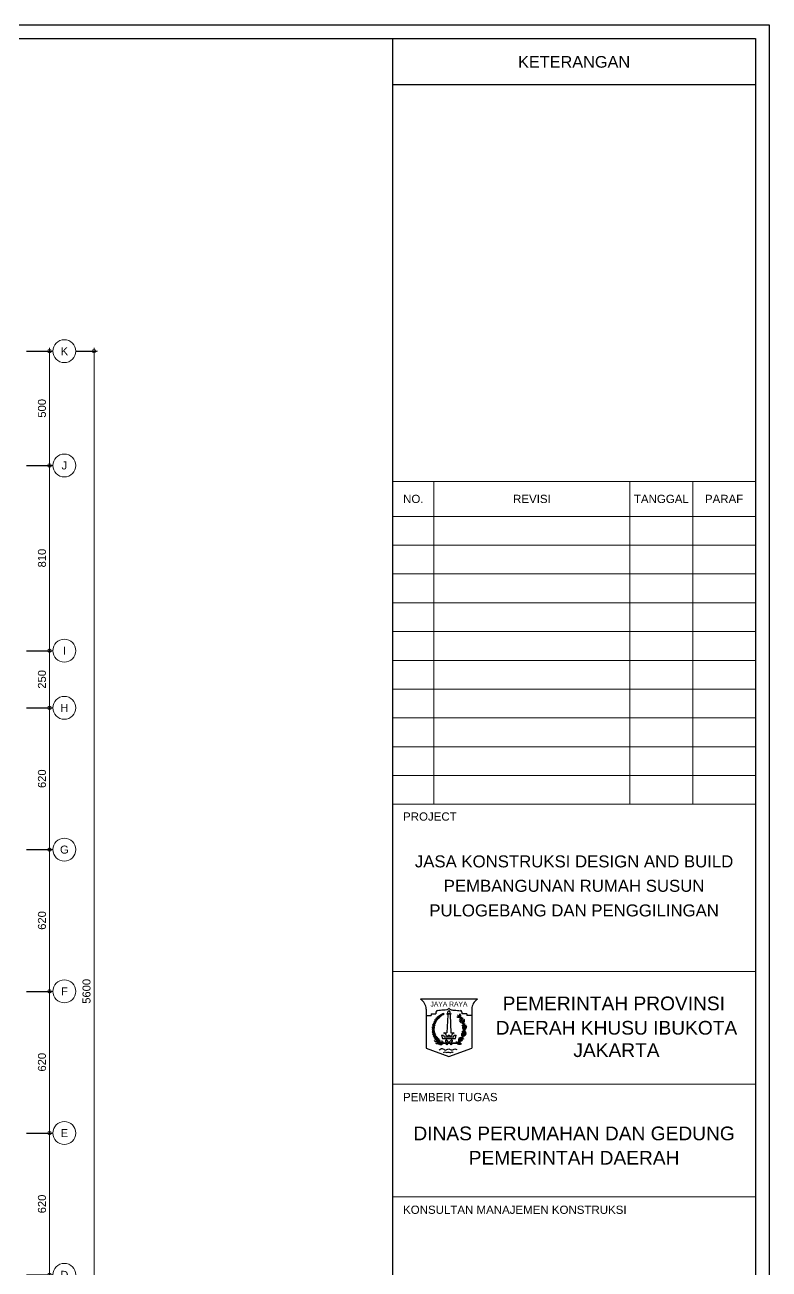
# Model space of a CAD drawing. Header units: inches. Extents: x -1 to 125, y -2 to 87.
# Drawn here: x 92.1 to 124.6, y 32.6 to 87 of the extents above; entities that cross this region are included whole.
import ezdxf
from ezdxf.enums import TextEntityAlignment as Align

# ---------------------------------------------------------------- set-up
doc = ezdxf.new("R2010")
doc.units = ezdxf.units.IN
doc.header["$MEASUREMENT"] = 0
doc.layers.get('defpoints').update_dxf_attribs({"color": 1})
for name, color, linetype, lineweight in [('KOP', 7, 'Continuous', 20), ('KOP GARIS', 1, 'Continuous', 30), ('u', 6, 'Continuous', 20)]:
    doc.layers.add(name, color=color, linetype=linetype, lineweight=lineweight)
doc.styles.add('BARU', font='arial.ttf')
doc.styles.add('BOLD', font='arial.ttf')
doc.styles.add('S', font='simplex', dxfattribs={"width": 0.75})
doc.styles.get("Standard").update_dxf_attribs({"font": 'arial.ttf'})
doc.dimstyles.new('sk-100', dxfattribs={"dimtxt": 0.35, "dimasz": 0.15, "dimexe": 0.1, "dimexo": 0, "dimgap": 0.15, "dimtad": 1, "dimdec": 0, "dimlfac": 100, "dimzin": 0, "dimdsep": 46, "dimtxsty": 'Standard', "dimblk": 'BULAT', "dimcen": 0.09, "dimclrd": 256, "dimclre": 256, "dimclrt": 256, "dimadec": 0, "dimazin": 0, "dimtfac": 1, "dimtdec": 0, "dimtofl": 0, "dimtmove": 0, "dimatfit": 3, "dimldrblk": 'BULAT', "dimfxl": 1, "dimtolj": 1, "dimtzin": 0, "dimlwd": -1, "dimarcsym": 0})

# ---------------------------------------------------------------- blocks, each defined once
blk = doc.blocks.new('NAV')
blk.add_circle((0, -0.4), 0.4)
at = {"style": 'S', "width": 0.75, "flags": 4}
blk.add_attdef('AV', text='', height=0.3, dxfattribs=at).set_placement((0, -0.4), align=Align.MIDDLE)
blk = doc.blocks.new('BULAT')
for p, q in [((-1, 0), (1, 0)), ((0, -1), (0, 1))]:
    blk.add_line(p, q)
blk.add_circle((0, 0), 0.5)
blk = doc.blocks.new('*D59')
at = {"layer": 'defpoints', "color": 0}
for p in [(92.158, 38.516), (93.158, 38.516), (92.158, 32.316)]:
    blk.add_point(p, dxfattribs=at)
at = {"layer": 'u', "lineweight": -2}
for p, q in [((92.158, 38.516), (93.258, 38.516)), ((92.158, 32.316), (93.258, 32.316))]:
    blk.add_line(p, q, dxfattribs=at)
at = {"layer": 'u'}
blk.add_line((93.158, 32.466), (93.158, 38.366), dxfattribs=at)
at = {"layer": 'u', "xscale": 0.15, "yscale": 0.15, "zscale": 0.15}
for p, rotation in [((93.158, 38.516), 90), ((93.158, 32.316), 270)]:
    blk.add_blockref('BULAT', p, dxfattribs=dict(at, rotation=rotation))
at = {"layer": 'u', "insert": (92.829, 35.416), "char_height": 0.35, "attachment_point": 5, "rotation": 90}
blk.add_mtext('\\A1;620', dxfattribs=at)
blk = doc.blocks.new('*D60')
at = {"layer": 'defpoints', "color": 0}
for p in [(92.158, 44.716), (93.158, 44.716), (92.158, 38.516)]:
    blk.add_point(p, dxfattribs=at)
at = {"layer": 'u', "lineweight": -2}
for p, q in [((92.158, 44.716), (93.258, 44.716)), ((92.158, 38.516), (93.258, 38.516))]:
    blk.add_line(p, q, dxfattribs=at)
at = {"layer": 'u'}
blk.add_line((93.158, 38.666), (93.158, 44.566), dxfattribs=at)
at = {"layer": 'u', "xscale": 0.15, "yscale": 0.15, "zscale": 0.15}
for p, rotation in [((93.158, 44.716), 90), ((93.158, 38.516), 270)]:
    blk.add_blockref('BULAT', p, dxfattribs=dict(at, rotation=rotation))
at = {"layer": 'u', "insert": (92.829, 41.616), "char_height": 0.35, "attachment_point": 5, "rotation": 90}
blk.add_mtext('\\A1;620', dxfattribs=at)
blk = doc.blocks.new('*D61')
at = {"layer": 'defpoints', "color": 0}
for p in [(92.158, 50.916), (93.158, 50.916), (92.158, 44.716)]:
    blk.add_point(p, dxfattribs=at)
at = {"layer": 'u', "lineweight": -2}
for p, q in [((92.158, 50.916), (93.258, 50.916)), ((92.158, 44.716), (93.258, 44.716))]:
    blk.add_line(p, q, dxfattribs=at)
at = {"layer": 'u'}
blk.add_line((93.158, 44.866), (93.158, 50.766), dxfattribs=at)
at = {"layer": 'u', "xscale": 0.15, "yscale": 0.15, "zscale": 0.15}
for p, rotation in [((93.158, 50.916), 90), ((93.158, 44.716), 270)]:
    blk.add_blockref('BULAT', p, dxfattribs=dict(at, rotation=rotation))
at = {"layer": 'u', "insert": (92.829, 47.816), "char_height": 0.35, "attachment_point": 5, "rotation": 90}
blk.add_mtext('\\A1;620', dxfattribs=at)
blk = doc.blocks.new('*D62')
at = {"layer": 'defpoints', "color": 0}
for p in [(92.158, 57.116), (93.158, 57.116), (92.158, 50.916)]:
    blk.add_point(p, dxfattribs=at)
at = {"layer": 'u', "lineweight": -2}
for p, q in [((92.158, 57.116), (93.258, 57.116)), ((92.158, 50.916), (93.258, 50.916))]:
    blk.add_line(p, q, dxfattribs=at)
at = {"layer": 'u'}
blk.add_line((93.158, 51.066), (93.158, 56.966), dxfattribs=at)
at = {"layer": 'u', "xscale": 0.15, "yscale": 0.15, "zscale": 0.15}
for p, rotation in [((93.158, 57.116), 90), ((93.158, 50.916), 270)]:
    blk.add_blockref('BULAT', p, dxfattribs=dict(at, rotation=rotation))
at = {"layer": 'u', "insert": (92.829, 54.016), "char_height": 0.35, "attachment_point": 5, "rotation": 90}
blk.add_mtext('\\A1;620', dxfattribs=at)
blk = doc.blocks.new('*D63')
at = {"layer": 'defpoints', "color": 0}
for p in [(92.158, 59.616), (93.158, 59.616), (92.158, 57.116)]:
    blk.add_point(p, dxfattribs=at)
at = {"layer": 'u', "lineweight": -2}
for p, q in [((92.158, 59.616), (93.258, 59.616)), ((92.158, 57.116), (93.258, 57.116))]:
    blk.add_line(p, q, dxfattribs=at)
at = {"layer": 'u'}
blk.add_line((93.158, 57.266), (93.158, 59.466), dxfattribs=at)
at = {"layer": 'u', "xscale": 0.15, "yscale": 0.15, "zscale": 0.15}
for p, rotation in [((93.158, 59.616), 90), ((93.158, 57.116), 270)]:
    blk.add_blockref('BULAT', p, dxfattribs=dict(at, rotation=rotation))
at = {"layer": 'u', "insert": (92.829, 58.361), "char_height": 0.35, "attachment_point": 5, "rotation": 90}
blk.add_mtext('\\A1;250', dxfattribs=at)
blk = doc.blocks.new('*D64')
at = {"layer": 'defpoints', "color": 0}
for p in [(92.158, 67.716), (93.158, 67.716), (92.158, 59.616)]:
    blk.add_point(p, dxfattribs=at)
at = {"layer": 'u', "lineweight": -2}
for p, q in [((92.158, 67.716), (93.258, 67.716)), ((92.158, 59.616), (93.258, 59.616))]:
    blk.add_line(p, q, dxfattribs=at)
at = {"layer": 'u'}
blk.add_line((93.158, 59.766), (93.158, 67.566), dxfattribs=at)
at = {"layer": 'u', "xscale": 0.15, "yscale": 0.15, "zscale": 0.15}
for p, rotation in [((93.158, 67.716), 90), ((93.158, 59.616), 270)]:
    blk.add_blockref('BULAT', p, dxfattribs=dict(at, rotation=rotation))
at = {"layer": 'u', "insert": (92.829, 63.666), "char_height": 0.35, "attachment_point": 5, "rotation": 90}
blk.add_mtext('\\A1;810', dxfattribs=at)
blk = doc.blocks.new('*D65')
at = {"layer": 'defpoints', "color": 0}
for p in [(92.158, 72.716), (93.158, 72.716), (92.158, 67.716)]:
    blk.add_point(p, dxfattribs=at)
at = {"layer": 'u', "lineweight": -2}
for p, q in [((92.158, 72.716), (93.258, 72.716)), ((92.158, 67.716), (93.258, 67.716))]:
    blk.add_line(p, q, dxfattribs=at)
at = {"layer": 'u'}
blk.add_line((93.158, 67.866), (93.158, 72.566), dxfattribs=at)
at = {"layer": 'u', "xscale": 0.15, "yscale": 0.15, "zscale": 0.15}
for p, rotation in [((93.158, 72.716), 90), ((93.158, 67.716), 270)]:
    blk.add_blockref('BULAT', p, dxfattribs=dict(at, rotation=rotation))
at = {"layer": 'u', "insert": (92.829, 70.216), "char_height": 0.35, "attachment_point": 5, "rotation": 90}
blk.add_mtext('\\A1;500', dxfattribs=at)
blk = doc.blocks.new('*D66')
at = {"layer": 'defpoints', "color": 0}
for p in [(94.308, 72.716), (95.108, 72.716), (94.308, 16.716)]:
    blk.add_point(p, dxfattribs=at)
at = {"layer": 'u', "lineweight": -2}
for p, q in [((94.308, 72.716), (95.208, 72.716)), ((94.308, 16.716), (95.208, 16.716))]:
    blk.add_line(p, q, dxfattribs=at)
at = {"layer": 'u'}
blk.add_line((95.108, 16.866), (95.108, 72.566), dxfattribs=at)
at = {"layer": 'u', "xscale": 0.15, "yscale": 0.15, "zscale": 0.15}
for p, rotation in [((95.108, 72.716), 90), ((95.108, 16.716), 270)]:
    blk.add_blockref('BULAT', p, dxfattribs=dict(at, rotation=rotation))
at = {"layer": 'u', "insert": (94.779, 44.716), "char_height": 0.35, "attachment_point": 5, "rotation": 90}
blk.add_mtext('\\A1;5600', dxfattribs=at)
blk = doc.blocks.new('KOP A3 DED')
at = {"color": 5}
for p, q in [((16.746, 15.491), (15.913, 15.491)), ((15.997, 15.348), (15.997, 14.777)), ((15.997, 15.253), (16.068, 15.253)), ((16.068, 15.277), (16.068, 15.253)), ((16.068, 15.277), (16.139, 15.277)), ((16.139, 15.301), (16.139, 15.277)), ((16.52, 15.301), (16.52, 15.277)), ((16.591, 15.277), (16.52, 15.277)), ((16.591, 15.277), (16.591, 15.253)), ((16.663, 15.253), (16.591, 15.253)), ((16.663, 15.348), (16.663, 14.777)), ((16.312, 14.837), (16.28, 14.88)), ((16.33, 14.858), (16.299, 14.894)), ((16.33, 14.858), (16.361, 14.894)), ((16.348, 14.837), (16.38, 14.88)), ((15.997, 14.777), (16.33, 14.658)), ((16.312, 14.837), (16.303, 14.825)), ((16.33, 14.658), (16.663, 14.777)), ((16.348, 14.837), (16.357, 14.825))]:
    blk.add_line(p, q, dxfattribs=at)
at = {"color": 7}
for p, q in [((16.3, 15.277), (16.359, 15.277)), ((16.312, 15.265), (16.3, 15.003)), ((16.318, 15.282), (16.342, 15.282)), ((16.348, 15.265), (16.359, 15.003)), ((16.223, 14.968), (16.252, 14.968)), ((16.223, 14.968), (16.235, 14.92)), ((16.235, 14.92), (16.425, 14.92)), ((16.252, 15.003), (16.252, 15.002)), ((16.252, 15.003), (16.3, 15.003)), ((16.252, 15.002), (16.255, 15.002)), ((16.252, 14.968), (16.258, 14.944)), ((16.258, 14.944), (16.401, 14.944)), ((16.294, 14.956), (16.318, 14.956)), ((16.342, 14.956), (16.365, 14.956)), ((16.359, 15.003), (16.407, 15.003)), ((16.401, 14.944), (16.407, 14.968)), ((16.405, 15.002), (16.407, 15.002)), ((16.407, 15.003), (16.407, 15.002)), ((16.407, 14.968), (16.437, 14.968)), ((16.425, 14.92), (16.437, 14.968))]:
    blk.add_line(p, q, dxfattribs=at)
for p, q in [((16.488, 15.223), (16.473, 15.232)), ((16.496, 15.22), (16.498, 15.212)), ((16.522, 15.179), (16.507, 15.188)), ((16.522, 15.179), (16.523, 15.197)), ((16.535, 15.145), (16.542, 15.138)), ((16.543, 15.144), (16.543, 15.135)), ((16.555, 15.084), (16.544, 15.097)), ((16.555, 15.084), (16.561, 15.101)), ((16.498, 14.895), (16.497, 14.913)), ((16.507, 14.906), (16.522, 14.914)), ((16.548, 14.986), (16.539, 15.002)), ((16.548, 14.986), (16.559, 15)), ((16.553, 15.038), (16.556, 15.029)), ((16.56, 15.047), (16.557, 15.039)), ((16.459, 14.86), (16.477, 14.861))]:
    blk.add_line(p, q)
blk.add_lwpolyline([(-21, 29.697), (21, 29.697), (21, 0), (-21, 0), (-21, 29.697)])
for points in [[(16.318, 15.282), (16.317, 15.284), (16.315, 15.285), (16.315, 15.287), (16.314, 15.289), (16.313, 15.29), (16.313, 15.292), (16.313, 15.293), (16.312, 15.295), (16.312, 15.296), (16.312, 15.298), (16.312, 15.299), (16.312, 15.301), (16.313, 15.302), (16.313, 15.304), (16.314, 15.305), (16.314, 15.307), (16.315, 15.309), (16.316, 15.31), (16.317, 15.312), (16.319, 15.314), (16.321, 15.317), (16.323, 15.32), (16.326, 15.324), (16.33, 15.329)], [(16.342, 15.282), (16.343, 15.284), (16.344, 15.285), (16.345, 15.287), (16.346, 15.289), (16.346, 15.29), (16.347, 15.292), (16.347, 15.293), (16.347, 15.295), (16.347, 15.296), (16.347, 15.298), (16.347, 15.299), (16.347, 15.301), (16.347, 15.302), (16.346, 15.304), (16.346, 15.305), (16.345, 15.307), (16.345, 15.309), (16.344, 15.31), (16.342, 15.312), (16.341, 15.314), (16.339, 15.317), (16.336, 15.32), (16.333, 15.324), (16.33, 15.329)]]:
    blk.add_lwpolyline(points, dxfattribs=at)
at = {"color": 1}
blk.add_lwpolyline([(16.219, 14.849), (16.44, 14.849)], close=True, dxfattribs=at)
at = {"color": 5}
for points in [[(16.303, 14.849), (16.285, 14.825)], [(16.357, 14.849), (16.374, 14.825)]]:
    blk.add_lwpolyline(points, dxfattribs=at)
for centre, radius, start, end in [((15.833, 15.348), 0.164, 0, 60.5129), ((16.827, 15.348), 0.164, 119.4871, 180), ((16.163, 15.301), 0.0238, 90, 180), ((16.496, 15.301), 0.0238, 0, 90), ((16.289, 14.887), 0.0119, 36.8699, 216.8699), ((16.37, 14.887), 0.0119, 323.1301, 143.1301)]:
    blk.add_arc(centre, radius, start, end, dxfattribs=at)
for centre, radius, start, end in [((16.343, 15.054), 0.241, 114.0856, 237.6325), ((16.2, 15.23), 0.0261, 126.6239, 191.0853), ((16.158, 15.246), 0.0261, 306.6239, 11.0853), ((16.178, 15.257), 0.0209, 303.961, 8.4223), ((16.21, 15.242), 0.0209, 123.961, 188.4223), ((16.205, 15.225), 0.0209, 72.2414, 136.7027), ((16.196, 15.259), 0.0209, 252.2414, 316.7027), ((16.194, 15.269), 0.0209, 297.7406, 2.2019), ((16.225, 15.251), 0.0209, 117.7406, 182.2019), ((16.217, 15.234), 0.0209, 66.021, 130.4823), ((16.212, 15.269), 0.0209, 246.021, 310.4823), ((16.236, 15.26), 0.0167, 113.4007, 177.862), ((16.212, 15.276), 0.0167, 293.4007, 357.862), ((16.229, 15.247), 0.0167, 61.6811, 126.1424), ((16.227, 15.275), 0.0167, 241.6811, 306.1424), ((16.227, 15.284), 0.0167, 293.4007, 357.862), ((16.25, 15.268), 0.0167, 113.4007, 177.862), ((16.243, 15.255), 0.0167, 61.6811, 126.1424), ((16.241, 15.283), 0.0167, 241.6811, 306.1424), ((16.248, 15.29), 0.0167, 260.9369, 325.3982), ((16.259, 15.264), 0.0167, 80.9369, 145.3982), ((16.443, 15.231), 0.0302, 1.4248, 71.624), ((16.528, 15.254), 0.0473, 151.1819, 225.9956), ((16.454, 15.243), 0.0473, 331.1819, 45.9956), ((16.122, 15.082), 0.0363, 172.3995, 236.8608), ((16.066, 15.056), 0.0363, 352.3995, 56.8608), ((16.128, 15.113), 0.0363, 164.619, 229.0804), ((16.069, 15.095), 0.0363, 344.619, 49.0804), ((16.138, 15.055), 0.0363, 120.6799, 185.1412), ((16.084, 15.083), 0.0363, 300.6799, 5.1412), ((16.132, 15.138), 0.029, 158.8649, 223.3262), ((16.09, 15.119), 0.0363, 292.8994, 357.3608), ((16.141, 15.084), 0.0363, 112.8994, 177.3608), ((16.084, 15.128), 0.029, 338.8649, 43.3262), ((16.102, 15.145), 0.029, 287.1453, 351.6066), ((16.14, 15.113), 0.029, 107.1453, 171.6066), ((16.143, 15.16), 0.029, 150.2996, 214.761), ((16.094, 15.157), 0.029, 330.2996, 34.761), ((16.147, 15.134), 0.029, 98.58, 163.0414), ((16.115, 15.172), 0.029, 278.58, 343.0414), ((16.155, 15.18), 0.029, 145.7989, 210.2603), ((16.106, 15.182), 0.029, 325.7989, 30.2603), ((16.128, 15.195), 0.029, 274.0793, 338.5407), ((16.157, 15.155), 0.029, 94.0793, 158.5407), ((16.169, 15.199), 0.029, 139.3679, 203.8292), ((16.121, 15.206), 0.029, 319.3679, 23.8292), ((16.169, 15.174), 0.029, 87.6483, 152.1096), ((16.144, 15.217), 0.029, 267.6483, 332.1096), ((16.185, 15.217), 0.029, 133.8416, 198.303), ((16.138, 15.228), 0.029, 313.8416, 18.303), ((16.182, 15.192), 0.029, 82.122, 146.5834), ((16.162, 15.236), 0.029, 262.122, 326.5834), ((16.194, 15.208), 0.0261, 74.9043, 139.3657), ((16.181, 15.25), 0.0261, 254.9043, 319.3657), ((16.316, 15.054), 0.241, 302.3675, 44.4851), ((16.466, 15.267), 0.0364, 235.5154, 280.6207), ((16.5, 15.224), 0.0364, 235.5154, 280.6207), ((16.477, 15.187), 0.0302, 1.4248, 71.624), ((16.491, 15.128), 0.0473, 20.9123, 95.7261), ((16.53, 15.192), 0.0473, 200.9123, 275.7261), ((16.542, 15.221), 0.0302, 162.5946, 232.7938), ((16.549, 15.133), 0.0364, 217.2288, 262.3342), ((16.498, 15.223), 0.0364, 313.598, 358.7033), ((16.572, 15.081), 0.0473, 171.1641, 245.9779), ((16.506, 15.045), 0.0473, 351.1641, 65.9779), ((16.515, 15.106), 0.0302, 343.1383, 53.3375), ((16.585, 15.166), 0.0473, 133.1999, 208.0136), ((16.511, 15.179), 0.0473, 313.1999, 28.0136), ((16.584, 15.12), 0.0302, 150.0679, 220.2671), ((16.607, 15.054), 0.0473, 113.3027, 188.1164), ((16.541, 15.091), 0.0473, 293.3027, 8.1164), ((16.542, 15.132), 0.0364, 301.0712, 346.1766), ((16.069, 15.017), 0.0363, 2.2926, 66.7539), ((16.119, 15.052), 0.0363, 182.2926, 246.7539), ((16.076, 14.98), 0.0363, 12.6628, 77.1241), ((16.12, 15.023), 0.0363, 192.6628, 257.1241), ((16.123, 15), 0.0363, 200.2151, 264.6765), ((16.086, 14.952), 0.0363, 20.2151, 84.6765), ((16.131, 14.975), 0.0363, 206.1601, 270.6214), ((16.099, 14.923), 0.0363, 26.1601, 90.6214), ((16.14, 15.028), 0.0363, 130.573, 195.0343), ((16.081, 15.046), 0.0363, 310.573, 15.0343), ((16.144, 15.003), 0.0363, 140.9432, 205.4045), ((16.083, 15.011), 0.0363, 320.9432, 25.4045), ((16.143, 14.952), 0.0363, 208.508, 272.9693), ((16.113, 14.899), 0.0363, 28.508, 92.9693), ((16.152, 14.98), 0.0363, 140.9432, 205.4045), ((16.091, 14.987), 0.0363, 320.9432, 25.4045), ((16.131, 14.875), 0.0363, 40.0311, 104.4924), ((16.15, 14.934), 0.0363, 220.0311, 284.4924), ((16.162, 14.958), 0.0363, 146.9028, 211.3642), ((16.101, 14.959), 0.0363, 326.9028, 31.3642), ((16.152, 14.853), 0.0363, 49.2006, 113.662), ((16.161, 14.914), 0.0363, 229.2006, 293.662), ((16.176, 14.935), 0.0363, 146.6953, 211.1566), ((16.115, 14.936), 0.0363, 326.6953, 31.1566), ((16.191, 14.916), 0.0363, 144.8635, 209.3249), ((16.129, 14.919), 0.0363, 324.8635, 29.3249), ((16.207, 14.898), 0.0363, 144.4903, 208.9516), ((16.146, 14.902), 0.0363, 324.4903, 28.9516), ((16.226, 14.885), 0.0363, 156.1803, 220.6416), ((16.165, 14.876), 0.0363, 336.1803, 40.6416), ((16.515, 14.897), 0.0473, 137.1076, 211.9214), ((16.44, 14.905), 0.0473, 317.1076, 31.9214), ((16.504, 14.848), 0.0302, 83.4432, 153.6424), ((16.517, 14.862), 0.0364, 69.8962, 144.7099), ((16.5, 14.917), 0.0364, 249.8962, 324.7099), ((16.525, 14.937), 0.0364, 176.9872, 222.0926), ((16.481, 14.938), 0.0302, 302.8967, 13.0959), ((16.561, 14.977), 0.0473, 153.0891, 227.9029), ((16.551, 15.036), 0.0364, 205.6201, 250.7254), ((16.487, 14.963), 0.0473, 333.0891, 47.9029), ((16.552, 14.913), 0.0302, 106.5818, 176.781), ((16.53, 14.95), 0.0364, 257.5851, 302.6905), ((16.512, 15.016), 0.0302, 331.5296, 41.7288), ((16.536, 15.002), 0.0473, 271.02, 345.8338), ((16.583, 14.943), 0.0473, 91.02, 165.8338), ((16.587, 15.01), 0.0302, 128.2781, 198.4773), ((16.553, 15.036), 0.0364, 279.2815, 324.3868), ((16.172, 14.836), 0.0363, 44.4223, 108.8836), ((16.187, 14.896), 0.0363, 224.4223, 288.8836), ((16.498, 14.891), 0.0364, 234.4466, 279.5519)]:
    blk.add_arc(centre, radius, start, end)
at = {"color": 7}
for centre, radius, start, end in [((16.296, 15.261), 0.0168, 15, 75), ((16.364, 15.261), 0.0168, 105, 165), ((16.225, 14.937), 0.0713, 15, 65.3894), ((16.33, 14.956), 0.0119, 0, 180), ((16.434, 14.937), 0.0713, 114.6106, 165)]:
    blk.add_arc(centre, radius, start, end, dxfattribs=at)
at = {"color": 11}
for centre, radius, start, end in [((16.47, 14.864), 0.0364, 158.8696, 203.9749), ((16.429, 14.878), 0.0302, 284.779, 354.9783), ((16.44, 14.858), 0.00952, 270, 302.3675)]:
    blk.add_arc(centre, radius, start, end, dxfattribs=at)
at = {"color": 1}
blk.add_arc((16.219, 14.858), 0.00952, 237.6325, 270, dxfattribs=at)
at = {"color": 5}
for points in [[(16.33, 15.36), (16.316, 15.346), (16.297, 15.338), (16.25, 15.331), (16.206, 15.329), (16.163, 15.324)], [(16.33, 15.36), (16.344, 15.346), (16.362, 15.338), (16.41, 15.331), (16.454, 15.329), (16.496, 15.324)], [(16.192, 14.861), (16.182, 14.857), (16.163, 14.861), (16.133, 14.872), (16.113, 14.891)], [(16.252, 14.849), (16.245, 14.864), (16.229, 14.878), (16.226, 14.885)], [(16.201, 14.849), (16.188, 14.847), (16.176, 14.842), (16.157, 14.84), (16.138, 14.845)], [(16.227, 14.846), (16.217, 14.84), (16.198, 14.838), (16.182, 14.838), (16.173, 14.836)], [(16.187, 14.751), (16.231, 14.773), (16.275, 14.751), (16.326, 14.767), (16.372, 14.753), (16.416, 14.766), (16.446, 14.758)], [(16.252, 14.849), (16.24, 14.842), (16.233, 14.835), (16.209, 14.826), (16.198, 14.829)], [(16.245, 14.857), (16.228, 14.858), (16.22, 14.862), (16.208, 14.862)], [(16.249, 14.716), (16.273, 14.723), (16.3, 14.714), (16.329, 14.72), (16.356, 14.714), (16.375, 14.722), (16.39, 14.717)]]:
    blk.add_spline(points, degree=3, dxfattribs=at)
for points in [[(16.443, 14.849), (16.458, 14.851), (16.488, 14.85), (16.511, 14.839)], [(16.443, 14.849), (16.456, 14.842), (16.486, 14.835), (16.511, 14.839)]]:
    blk.add_spline(points, degree=3)
at = {"layer": 'KOP'}
for p, q in [((15.51, 23.042), (20.8, 23.042)), ((16.11, 18.333), (16.11, 23.042)), ((18.97, 18.333), (18.97, 23.042)), ((19.885, 23.042), (19.885, 18.333)), ((15.51, 22.531), (20.8, 22.531)), ((15.51, 22.111), (20.8, 22.111)), ((15.51, 21.691), (20.8, 21.691)), ((15.51, 21.271), (20.8, 21.271)), ((15.51, 20.852), (20.8, 20.852)), ((15.51, 20.432), (20.8, 20.432)), ((15.51, 20.012), (20.8, 20.012)), ((15.51, 19.592), (20.8, 19.592)), ((15.51, 19.172), (20.8, 19.172)), ((15.51, 18.753), (20.8, 18.753)), ((15.51, 18.333), (20.8, 18.333)), ((15.51, 18.333), (20.8, 18.333)), ((15.51, 15.896), (20.8, 15.896)), ((15.51, 14.253), (20.8, 14.253)), ((15.51, 12.61), (20.8, 12.61))]:
    blk.add_line(p, q, dxfattribs=at)
at = {"layer": 'KOP GARIS'}
for p, q in [((15.51, 0.2), (15.51, 29.497)), ((15.51, 28.826), (20.8, 28.826))]:
    blk.add_line(p, q, dxfattribs=at)
blk.add_lwpolyline([(-20.8, 29.497), (20.8, 29.497), (20.8, 0.2), (-20.8, 0.2)], close=True, dxfattribs=at)
at = {"color": 5, "style": 'BARU', "width": 0.9}
blk.add_text('JAYA RAYA', height=0.0714, dxfattribs=at).set_placement((16.33, 15.42), align=Align.MIDDLE)
at = {"layer": 'KOP', "style": 'BOLD'}
for s, height, p in [('KETERANGAN', 0.17, (18.155, 29.158)), ('NO.', 0.12, (15.81, 22.786)), ('REVISI', 0.12, (17.54, 22.786)), ('TANGGAL', 0.12, (19.428, 22.786)), ('PARAF', 0.12, (20.343, 22.786)), ('JASA KONSTRUKSI DESIGN AND BUILD', 0.17498, (18.155, 17.501)), ('PEMBANGUNAN RUMAH SUSUN', 0.17498, (18.155, 17.145)), ('PULOGEBANG DAN PENGGILINGAN', 0.17498, (18.155, 16.786)), ('PEMERINTAH PROVINSI ', 0.19998, (18.773, 15.43)), ('DAERAH KHUSU IBUKOTA', 0.19998, (18.773, 15.075)), ('JAKARTA', 0.2, (18.773, 14.749)), ('DINAS PERUMAHAN DAN GEDUNG', 0.19998, (18.155, 13.535)), ('PEMERINTAH DAERAH', 0.19998, (18.155, 13.179))]:
    blk.add_text(s, height=height, dxfattribs=at).set_placement(p, align=Align.MIDDLE_CENTER)
for s, height, p in [('PROJECT', 0.12, (16.443, 18.155)), ('PEMBERI TUGAS', 0.12003, (17.039, 14.065)), ('KONSULTAN MANAJEMEN KONSTRUKSI', 0.12003, (18.921, 12.422))]:
    blk.add_text(s, height=height, dxfattribs=at).set_placement(p, align=Align.MIDDLE_RIGHT)
for tag, p in [('JUDUL1', (15.945, 4.092)), ('JUDUL2', (15.945, 3.747)), ('JUDUL3', (15.945, 3.427)), ('NO', (17.215, 1.101)), ('REFF', (17.207, 0.727)), ('FILE', (17.189, 0.336))]:
    blk.add_attdef(tag, p, '', height=0.12, dxfattribs=at)
for tag, p in [('SCALE1', (18.171, 1.948)), ('DATE', (19.9, 1.757)), ('NAME', (16.363, 1.738)), ('SCALE2', (18.169, 1.733)), ('SCALE3', (18.17, 1.521))]:
    blk.add_attdef(tag, text='', height=0.12, dxfattribs=at).set_placement(p, align=Align.MIDDLE_CENTER)

msp = doc.modelspace()

# ---------------------------------------------------------------- block references
at = {"xscale": 3, "yscale": 3, "zscale": 3}
msp.add_blockref('KOP A3 DED', (61.64865, -2.10284), dxfattribs=at)
at = {"layer": 'u'}
ref = msp.add_blockref('NAV', (93.80805, 73.2162), dxfattribs=dict(at, xscale=1.25, yscale=1.25, zscale=1.25))
ref.add_attrib('AV', 'K', dxfattribs={"layer": '0', "height": 0.35, "flags": 4}).set_placement((93.80805, 72.7162), align=Align.MIDDLE)
ref = msp.add_blockref('NAV', (93.80805, 68.2162), dxfattribs=dict(at, xscale=1.25, yscale=1.25, zscale=1.25))
ref.add_attrib('AV', 'J', dxfattribs={"layer": '0', "height": 0.35, "flags": 4}).set_placement((93.80805, 67.7162), align=Align.MIDDLE)
ref = msp.add_blockref('NAV', (93.80805, 60.1162), dxfattribs=dict(at, xscale=1.25, yscale=1.25, zscale=1.25))
ref.add_attrib('AV', 'I', dxfattribs={"layer": '0', "height": 0.35, "flags": 4}).set_placement((93.80805, 59.6162), align=Align.MIDDLE)
ref = msp.add_blockref('NAV', (93.80805, 57.6162), dxfattribs=dict(at, xscale=1.25, yscale=1.25, zscale=1.25))
ref.add_attrib('AV', 'H', dxfattribs={"layer": '0', "height": 0.35, "flags": 4}).set_placement((93.80805, 57.1162), align=Align.MIDDLE)
ref = msp.add_blockref('NAV', (93.80805, 51.4162), dxfattribs=dict(at, xscale=1.25, yscale=1.25, zscale=1.25))
ref.add_attrib('AV', 'G', dxfattribs={"layer": '0', "height": 0.35, "flags": 4}).set_placement((93.80805, 50.9162), align=Align.MIDDLE)
ref = msp.add_blockref('NAV', (93.80805, 45.2162), dxfattribs=dict(at, xscale=1.25, yscale=1.25, zscale=1.25))
ref.add_attrib('AV', 'F', dxfattribs={"layer": '0', "height": 0.35, "flags": 4}).set_placement((93.80805, 44.7162), align=Align.MIDDLE)
ref = msp.add_blockref('NAV', (93.80805, 39.0162), dxfattribs=dict(at, xscale=1.25, yscale=1.25, zscale=1.25))
ref.add_attrib('AV', 'E', dxfattribs={"layer": '0', "height": 0.35, "flags": 4}).set_placement((93.80805, 38.5162), align=Align.MIDDLE)
ref = msp.add_blockref('NAV', (93.80805, 32.8162), dxfattribs=dict(at, xscale=1.25, yscale=1.25, zscale=1.25))
ref.add_attrib('AV', 'D', dxfattribs={"layer": '0', "height": 0.35, "flags": 4}).set_placement((93.80805, 32.3162), align=Align.MIDDLE)

# ---------------------------------------------------------------- dimensions: what is measured, and where the dimension line sits
for base, p1, p2, picture, middle in [((93.15805, 72.7162), (92.15805, 67.7162), (92.15805, 72.7162), '*D65', (93.15805, 70.2162)), ((95.10805, 72.7162), (94.30805, 16.7162), (94.30805, 72.7162), '*D66', (95.10805, 44.7162)), ((93.15805, 67.7162), (92.15805, 59.6162), (92.15805, 67.7162), '*D64', (93.15805, 63.6662)), ((93.15805, 59.6162), (92.15805, 57.1162), (92.15805, 59.6162), '*D63', (93.15805, 58.3612)), ((93.15805, 57.1162), (92.15805, 50.9162), (92.15805, 57.1162), '*D62', (93.15805, 54.0162)), ((93.15805, 50.9162), (92.15805, 44.7162), (92.15805, 50.9162), '*D61', (93.15805, 47.8162)), ((93.15805, 44.7162), (92.15805, 38.5162), (92.15805, 44.7162), '*D60', (93.15805, 41.6162)), ((93.15805, 38.5162), (92.15805, 32.3162), (92.15805, 38.5162), '*D59', (93.15805, 35.4162))]:
    dim = msp.add_linear_dim(base=base, p1=p1, p2=p2, angle=90, dimstyle='sk-100', dxfattribs=at)
    dim.commit()
    dim.dimension.update_dxf_attribs({"geometry": picture, "text_midpoint": middle, "dimtype": 160})

doc.saveas('drawing.dxf')
